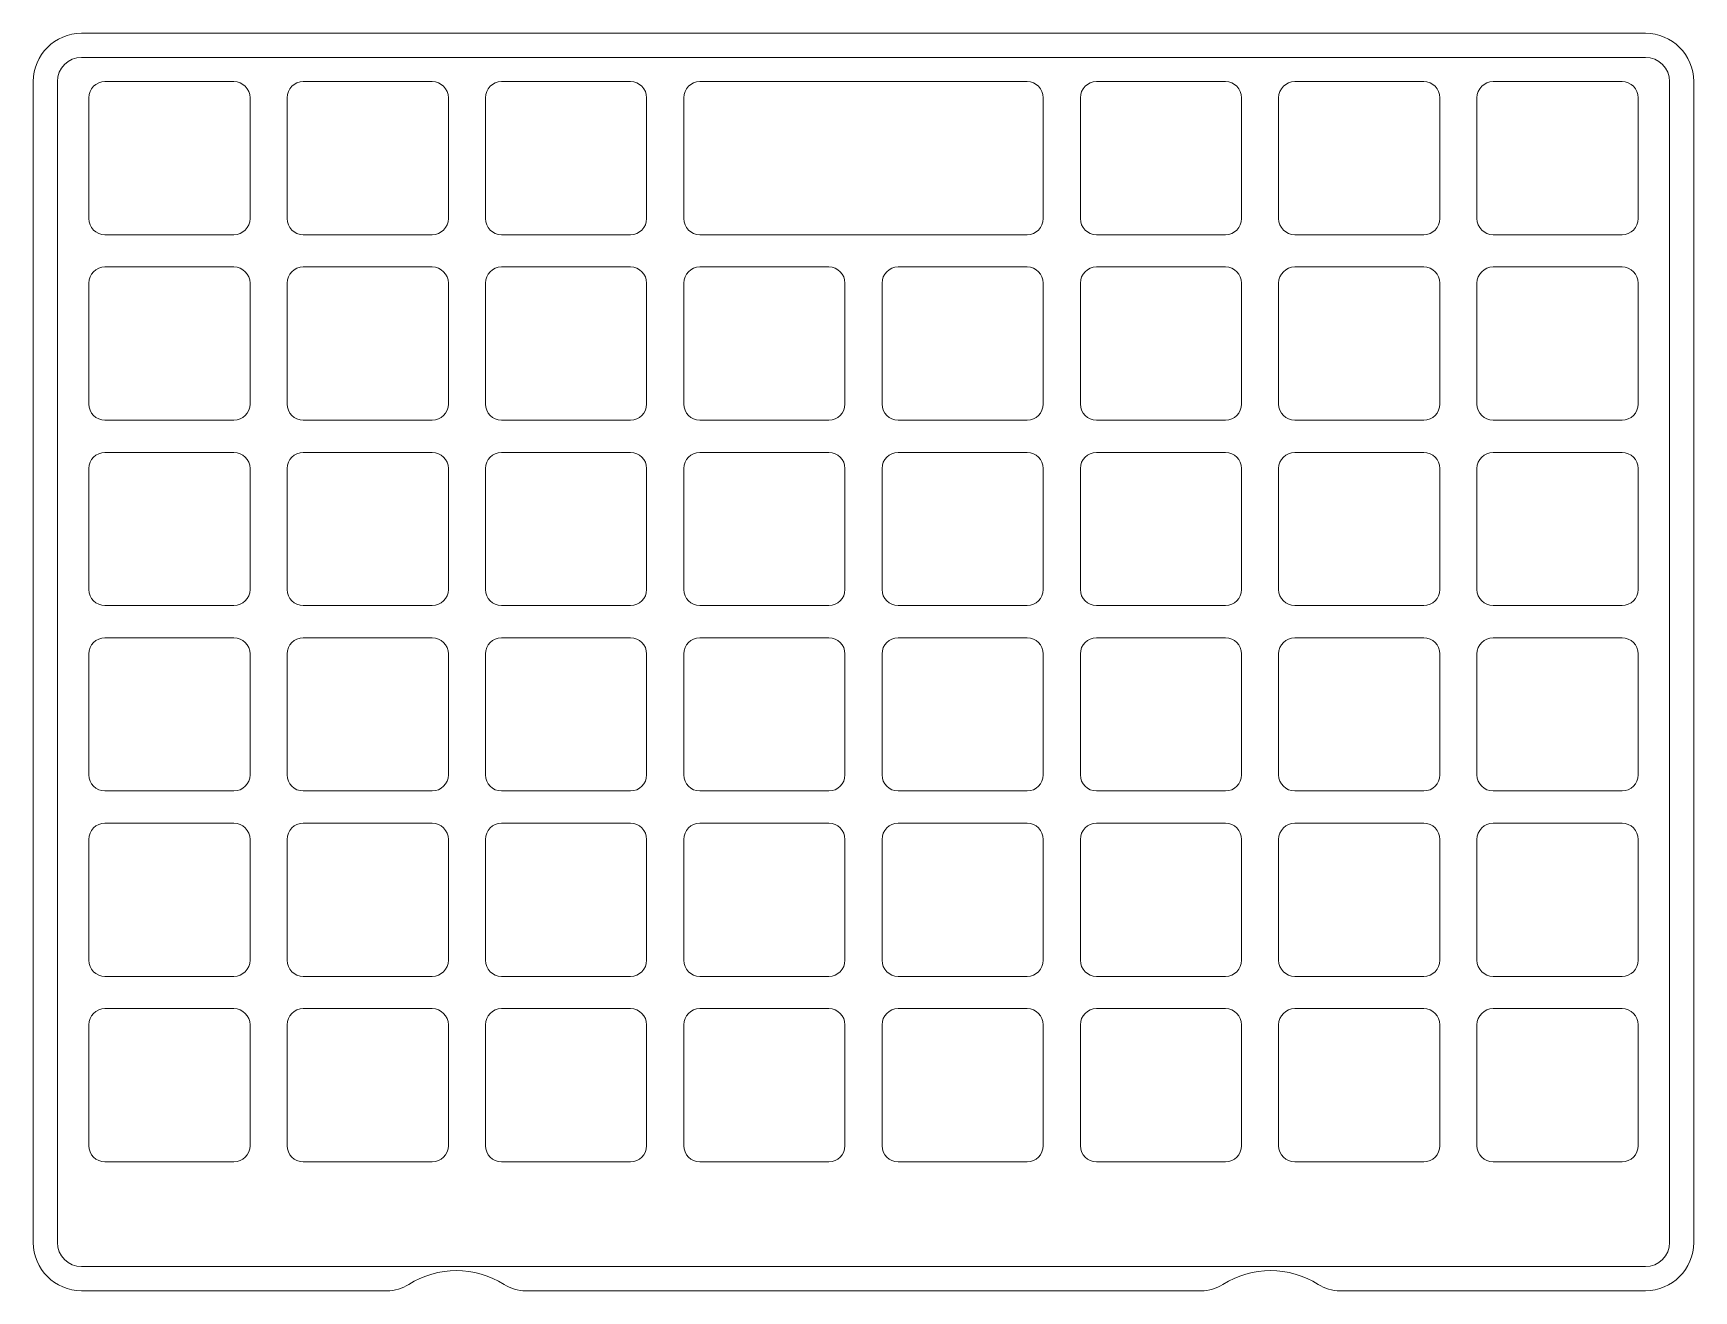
# Model space of a CAD drawing. Header units: millimetres. Extents: x -103 to 103, y -78 to 78.
import ezdxf

# ---------------------------------------------------------------- set-up
doc = ezdxf.new("R2010")
doc.units = ezdxf.units.MM

msp = doc.modelspace()

# ---------------------------------------------------------------- linework, layer by layer
at = {"color": 7, "linetype": 'Continuous', "lineweight": 15}
for p, q in [((97, 78), (-97, 78)), ((97, 75), (-97, 75)), ((-103, 72), (-103, -72)), ((-100, 72), (-100, -72)), ((-78.1, 72), (-94.1, 72)), ((-53.5, 72), (-69.5, 72)), ((-28.9, 72), (-44.9, 72)), ((20.3, 72), (-20.3, 72)), ((44.9, 72), (28.9, 72)), ((69.5, 72), (53.5, 72)), ((94.1, 72), (78.1, 72)), ((100, -72), (100, 72)), ((103, -72), (103, 72)), ((-96.1, 70), (-96.1, 55)), ((-76.1, 55), (-76.1, 70)), ((-71.5, 70), (-71.5, 55)), ((-51.5, 55), (-51.5, 70)), ((-46.9, 70), (-46.9, 55)), ((-26.9, 55), (-26.9, 70)), ((-22.3, 70), (-22.3, 55)), ((22.3, 55), (22.3, 70)), ((26.9, 70), (26.9, 55)), ((46.9, 55), (46.9, 70)), ((51.5, 70), (51.5, 55)), ((71.5, 55), (71.5, 70)), ((76.1, 70), (76.1, 55)), ((96.1, 55), (96.1, 70)), ((-94.1, 53), (-78.1, 53)), ((-69.5, 53), (-53.5, 53)), ((-44.9, 53), (-28.9, 53)), ((-20.3, 53), (20.3, 53)), ((28.9, 53), (44.9, 53)), ((53.5, 53), (69.5, 53)), ((78.1, 53), (94.1, 53)), ((-78.1, 49), (-94.1, 49)), ((-53.5, 49), (-69.5, 49)), ((-28.9, 49), (-44.9, 49)), ((-4.3, 49), (-20.3, 49)), ((20.3, 49), (4.3, 49)), ((44.9, 49), (28.9, 49)), ((69.5, 49), (53.5, 49)), ((94.1, 49), (78.1, 49)), ((-96.1, 47), (-96.1, 32)), ((-76.1, 32), (-76.1, 47)), ((-71.5, 47), (-71.5, 32)), ((-51.5, 32), (-51.5, 47)), ((-46.9, 47), (-46.9, 32)), ((-26.9, 32), (-26.9, 47)), ((-22.3, 47), (-22.3, 32)), ((-2.3, 32), (-2.3, 47)), ((2.3, 47), (2.3, 32)), ((22.3, 32), (22.3, 47)), ((26.9, 47), (26.9, 32)), ((46.9, 32), (46.9, 47)), ((51.5, 47), (51.5, 32)), ((71.5, 32), (71.5, 47)), ((76.1, 47), (76.1, 32)), ((96.1, 32), (96.1, 47)), ((-94.1, 30), (-78.1, 30)), ((-69.5, 30), (-53.5, 30)), ((-44.9, 30), (-28.9, 30)), ((-20.3, 30), (-4.3, 30)), ((4.3, 30), (20.3, 30)), ((28.9, 30), (44.9, 30)), ((53.5, 30), (69.5, 30)), ((78.1, 30), (94.1, 30)), ((-78.1, 26), (-94.1, 26)), ((-53.5, 26), (-69.5, 26)), ((-28.9, 26), (-44.9, 26)), ((-4.3, 26), (-20.3, 26)), ((20.3, 26), (4.3, 26)), ((44.9, 26), (28.9, 26)), ((69.5, 26), (53.5, 26)), ((94.1, 26), (78.1, 26)), ((-96.1, 24), (-96.1, 9)), ((-76.1, 9), (-76.1, 24)), ((-71.5, 24), (-71.5, 9)), ((-51.5, 9), (-51.5, 24)), ((-46.9, 24), (-46.9, 9)), ((-26.9, 9), (-26.9, 24)), ((-22.3, 24), (-22.3, 9)), ((-2.3, 9), (-2.3, 24)), ((2.3, 24), (2.3, 9)), ((22.3, 9), (22.3, 24)), ((26.9, 24), (26.9, 9)), ((46.9, 9), (46.9, 24)), ((51.5, 24), (51.5, 9)), ((71.5, 9), (71.5, 24)), ((76.1, 24), (76.1, 9)), ((96.1, 9), (96.1, 24)), ((-94.1, 7), (-78.1, 7)), ((-69.5, 7), (-53.5, 7)), ((-44.9, 7), (-28.9, 7)), ((-20.3, 7), (-4.3, 7)), ((4.3, 7), (20.3, 7)), ((28.9, 7), (44.9, 7)), ((53.5, 7), (69.5, 7)), ((78.1, 7), (94.1, 7)), ((-78.1, 3), (-94.1, 3)), ((-53.5, 3), (-69.5, 3)), ((-28.9, 3), (-44.9, 3)), ((-4.3, 3), (-20.3, 3)), ((20.3, 3), (4.3, 3)), ((44.9, 3), (28.9, 3)), ((69.5, 3), (53.5, 3)), ((94.1, 3), (78.1, 3)), ((-96.1, 1), (-96.1, -14)), ((-76.1, -14), (-76.1, 1)), ((-71.5, 1), (-71.5, -14)), ((-51.5, -14), (-51.5, 1)), ((-46.9, 1), (-46.9, -14)), ((-26.9, -14), (-26.9, 1)), ((-22.3, 1), (-22.3, -14)), ((-2.3, -14), (-2.3, 1)), ((2.3, 1), (2.3, -14)), ((22.3, -14), (22.3, 1)), ((26.9, 1), (26.9, -14)), ((46.9, -14), (46.9, 1)), ((51.5, 1), (51.5, -14)), ((71.5, -14), (71.5, 1)), ((76.1, 1), (76.1, -14)), ((96.1, -14), (96.1, 1)), ((-94.1, -16), (-78.1, -16)), ((-69.5, -16), (-53.5, -16)), ((-44.9, -16), (-28.9, -16)), ((-20.3, -16), (-4.3, -16)), ((4.3, -16), (20.3, -16)), ((28.9, -16), (44.9, -16)), ((53.5, -16), (69.5, -16)), ((78.1, -16), (94.1, -16)), ((-78.1, -20), (-94.1, -20)), ((-53.5, -20), (-69.5, -20)), ((-28.9, -20), (-44.9, -20)), ((-4.3, -20), (-20.3, -20)), ((20.3, -20), (4.3, -20)), ((44.9, -20), (28.9, -20)), ((69.5, -20), (53.5, -20)), ((94.1, -20), (78.1, -20)), ((-96.1, -22), (-96.1, -37)), ((-76.1, -37), (-76.1, -22)), ((-71.5, -22), (-71.5, -37)), ((-51.5, -37), (-51.5, -22)), ((-46.9, -22), (-46.9, -37)), ((-26.9, -37), (-26.9, -22)), ((-22.3, -22), (-22.3, -37)), ((-2.3, -37), (-2.3, -22)), ((2.3, -22), (2.3, -37)), ((22.3, -37), (22.3, -22)), ((26.9, -22), (26.9, -37)), ((46.9, -37), (46.9, -22)), ((51.5, -22), (51.5, -37)), ((71.5, -37), (71.5, -22)), ((76.1, -22), (76.1, -37)), ((96.1, -37), (96.1, -22)), ((-94.1, -39), (-78.1, -39)), ((-69.5, -39), (-53.5, -39)), ((-44.9, -39), (-28.9, -39)), ((-20.3, -39), (-4.3, -39)), ((4.3, -39), (20.3, -39)), ((28.9, -39), (44.9, -39)), ((53.5, -39), (69.5, -39)), ((78.1, -39), (94.1, -39)), ((-78.1, -43), (-94.1, -43)), ((-53.5, -43), (-69.5, -43)), ((-28.9, -43), (-44.9, -43)), ((-4.3, -43), (-20.3, -43)), ((20.3, -43), (4.3, -43)), ((44.9, -43), (28.9, -43)), ((69.5, -43), (53.5, -43)), ((94.1, -43), (78.1, -43)), ((-96.1, -45), (-96.1, -60)), ((-76.1, -60), (-76.1, -45)), ((-71.5, -45), (-71.5, -60)), ((-51.5, -60), (-51.5, -45)), ((-46.9, -45), (-46.9, -60)), ((-26.9, -60), (-26.9, -45)), ((-22.3, -45), (-22.3, -60)), ((-2.3, -60), (-2.3, -45)), ((2.3, -45), (2.3, -60)), ((22.3, -60), (22.3, -45)), ((26.9, -45), (26.9, -60)), ((46.9, -60), (46.9, -45)), ((51.5, -45), (51.5, -60)), ((71.5, -60), (71.5, -45)), ((76.1, -45), (76.1, -60)), ((96.1, -60), (96.1, -45)), ((-94.1, -62), (-78.1, -62)), ((-69.5, -62), (-53.5, -62)), ((-44.9, -62), (-28.9, -62)), ((-20.3, -62), (-4.3, -62)), ((4.3, -62), (20.3, -62)), ((28.9, -62), (44.9, -62)), ((53.5, -62), (69.5, -62)), ((78.1, -62), (94.1, -62)), ((-97, -75), (97, -75)), ((-97, -78), (-59.1, -78)), ((-41.9, -78), (41.9, -78)), ((59.1, -78), (97, -78))]:
    msp.add_line(p, q, dxfattribs=at)
for centre, radius, start, end in [((-97, 72), 6, 90, 180), ((97, 72), 6, 0, 90), ((-97, 72), 3, 90, 180), ((97, 72), 3, 0, 90), ((-94.1, 70), 2, 90, 180), ((-78.1, 70), 2, 0, 90), ((-69.5, 70), 2, 90, 180), ((-53.5, 70), 2, 0, 90), ((-44.9, 70), 2, 90, 180), ((-28.9, 70), 2, 0, 90), ((-20.3, 70), 2, 90, 180), ((20.3, 70), 2, 0, 90), ((28.9, 70), 2, 90, 180), ((44.9, 70), 2, 0, 90), ((53.5, 70), 2, 90, 180), ((69.5, 70), 2, 0, 90), ((78.1, 70), 2, 90, 180), ((94.1, 70), 2, 0, 90), ((-94.1, 55), 2, 180, 270), ((-78.1, 55), 2, 270, 0), ((-69.5, 55), 2, 180, 270), ((-53.5, 55), 2, 270, 0), ((-44.9, 55), 2, 180, 270), ((-28.9, 55), 2, 270, 0), ((-20.3, 55), 2, 180, 270), ((20.3, 55), 2, 270, 0), ((28.9, 55), 2, 180, 270), ((44.9, 55), 2, 270, 0), ((53.5, 55), 2, 180, 270), ((69.5, 55), 2, 270, 0), ((78.1, 55), 2, 180, 270), ((94.1, 55), 2, 270, 0), ((-94.1, 47), 2, 90, 180), ((-78.1, 47), 2, 0, 90), ((-69.5, 47), 2, 90, 180), ((-53.5, 47), 2, 0, 90), ((-44.9, 47), 2, 90, 180), ((-28.9, 47), 2, 0, 90), ((-20.3, 47), 2, 90, 180), ((-4.3, 47), 2, 0, 90), ((4.3, 47), 2, 90, 180), ((20.3, 47), 2, 0, 90), ((28.9, 47), 2, 90, 180), ((44.9, 47), 2, 0, 90), ((53.5, 47), 2, 90, 180), ((69.5, 47), 2, 0, 90), ((78.1, 47), 2, 90, 180), ((94.1, 47), 2, 0, 90), ((-94.1, 32), 2, 180, 270), ((-78.1, 32), 2, 270, 0), ((-69.5, 32), 2, 180, 270), ((-53.5, 32), 2, 270, 0), ((-44.9, 32), 2, 180, 270), ((-28.9, 32), 2, 270, 0), ((-20.3, 32), 2, 180, 270), ((-4.3, 32), 2, 270, 0), ((4.3, 32), 2, 180, 270), ((20.3, 32), 2, 270, 0), ((28.9, 32), 2, 180, 270), ((44.9, 32), 2, 270, 0), ((53.5, 32), 2, 180, 270), ((69.5, 32), 2, 270, 0), ((78.1, 32), 2, 180, 270), ((94.1, 32), 2, 270, 0), ((-94.1, 24), 2, 90, 180), ((-78.1, 24), 2, 0, 90), ((-69.5, 24), 2, 90, 180), ((-53.5, 24), 2, 0, 90), ((-44.9, 24), 2, 90, 180), ((-28.9, 24), 2, 0, 90), ((-20.3, 24), 2, 90, 180), ((-4.3, 24), 2, 0, 90), ((4.3, 24), 2, 90, 180), ((20.3, 24), 2, 0, 90), ((28.9, 24), 2, 90, 180), ((44.9, 24), 2, 0, 90), ((53.5, 24), 2, 90, 180), ((69.5, 24), 2, 0, 90), ((78.1, 24), 2, 90, 180), ((94.1, 24), 2, 0, 90), ((-94.1, 9), 2, 180, 270), ((-78.1, 9), 2, 270, 0), ((-69.5, 9), 2, 180, 270), ((-53.5, 9), 2, 270, 0), ((-44.9, 9), 2, 180, 270), ((-28.9, 9), 2, 270, 0), ((-20.3, 9), 2, 180, 270), ((-4.3, 9), 2, 270, 0), ((4.3, 9), 2, 180, 270), ((20.3, 9), 2, 270, 0), ((28.9, 9), 2, 180, 270), ((44.9, 9), 2, 270, 0), ((53.5, 9), 2, 180, 270), ((69.5, 9), 2, 270, 0), ((78.1, 9), 2, 180, 270), ((94.1, 9), 2, 270, 0), ((-94.1, 1), 2, 90, 180), ((-78.1, 1), 2, 0, 90), ((-69.5, 1), 2, 90, 180), ((-53.5, 1), 2, 0, 90), ((-44.9, 1), 2, 90, 180), ((-28.9, 1), 2, 0, 90), ((-20.3, 1), 2, 90, 180), ((-4.3, 1), 2, 0, 90), ((4.3, 1), 2, 90, 180), ((20.3, 1), 2, 0, 90), ((28.9, 1), 2, 90, 180), ((44.9, 1), 2, 0, 90), ((53.5, 1), 2, 90, 180), ((69.5, 1), 2, 0, 90), ((78.1, 1), 2, 90, 180), ((94.1, 1), 2, 0, 90), ((-94.1, -14), 2, 180, 270), ((-78.1, -14), 2, 270, 0), ((-69.5, -14), 2, 180, 270), ((-53.5, -14), 2, 270, 0), ((-44.9, -14), 2, 180, 270), ((-28.9, -14), 2, 270, 0), ((-20.3, -14), 2, 180, 270), ((-4.3, -14), 2, 270, 0), ((4.3, -14), 2, 180, 270), ((20.3, -14), 2, 270, 0), ((28.9, -14), 2, 180, 270), ((44.9, -14), 2, 270, 0), ((53.5, -14), 2, 180, 270), ((69.5, -14), 2, 270, 0), ((78.1, -14), 2, 180, 270), ((94.1, -14), 2, 270, 0), ((-94.1, -22), 2, 90, 180), ((-78.1, -22), 2, 0, 90), ((-69.5, -22), 2, 90, 180), ((-53.5, -22), 2, 0, 90), ((-44.9, -22), 2, 90, 180), ((-28.9, -22), 2, 0, 90), ((-20.3, -22), 2, 90, 180), ((-4.3, -22), 2, 0, 90), ((4.3, -22), 2, 90, 180), ((20.3, -22), 2, 0, 90), ((28.9, -22), 2, 90, 180), ((44.9, -22), 2, 0, 90), ((53.5, -22), 2, 90, 180), ((69.5, -22), 2, 0, 90), ((78.1, -22), 2, 90, 180), ((94.1, -22), 2, 0, 90), ((-94.1, -37), 2, 180, 270), ((-78.1, -37), 2, 270, 0), ((-69.5, -37), 2, 180, 270), ((-53.5, -37), 2, 270, 0), ((-44.9, -37), 2, 180, 270), ((-28.9, -37), 2, 270, 0), ((-20.3, -37), 2, 180, 270), ((-4.3, -37), 2, 270, 0), ((4.3, -37), 2, 180, 270), ((20.3, -37), 2, 270, 0), ((28.9, -37), 2, 180, 270), ((44.9, -37), 2, 270, 0), ((53.5, -37), 2, 180, 270), ((69.5, -37), 2, 270, 0), ((78.1, -37), 2, 180, 270), ((94.1, -37), 2, 270, 0), ((-94.1, -45), 2, 90, 180), ((-78.1, -45), 2, 0, 90), ((-69.5, -45), 2, 90, 180), ((-53.5, -45), 2, 0, 90), ((-44.9, -45), 2, 90, 180), ((-28.9, -45), 2, 0, 90), ((-20.3, -45), 2, 90, 180), ((-4.3, -45), 2, 0, 90), ((4.3, -45), 2, 90, 180), ((20.3, -45), 2, 0, 90), ((28.9, -45), 2, 90, 180), ((44.9, -45), 2, 0, 90), ((53.5, -45), 2, 90, 180), ((69.5, -45), 2, 0, 90), ((78.1, -45), 2, 90, 180), ((94.1, -45), 2, 0, 90), ((-94.1, -60), 2, 180, 270), ((-78.1, -60), 2, 270, 0), ((-69.5, -60), 2, 180, 270), ((-53.5, -60), 2, 270, 0), ((-44.9, -60), 2, 180, 270), ((-28.9, -60), 2, 270, 0), ((-20.3, -60), 2, 180, 270), ((-4.3, -60), 2, 270, 0), ((4.3, -60), 2, 180, 270), ((20.3, -60), 2, 270, 0), ((28.9, -60), 2, 180, 270), ((44.9, -60), 2, 270, 0), ((53.5, -60), 2, 180, 270), ((69.5, -60), 2, 270, 0), ((78.1, -60), 2, 180, 270), ((94.1, -60), 2, 270, 0), ((-97, -72), 6, 180, 270), ((-97, -72), 3, 180, 270), ((97, -72), 3, 270, 0), ((97, -72), 6, 270, 0), ((-50.5, -86.55), 11.05, 57.5903, 122.4097), ((50.5, -86.55), 11.05, 57.5903, 122.4097), ((-59.1, -73), 5, 270, 302.4097), ((-41.9, -73), 5, 237.5903, 270), ((41.9, -73), 5, 270, 302.4097), ((59.1, -73), 5, 237.5903, 270)]:
    msp.add_arc(centre, radius, start, end, dxfattribs=at)

doc.saveas('drawing.dxf')
